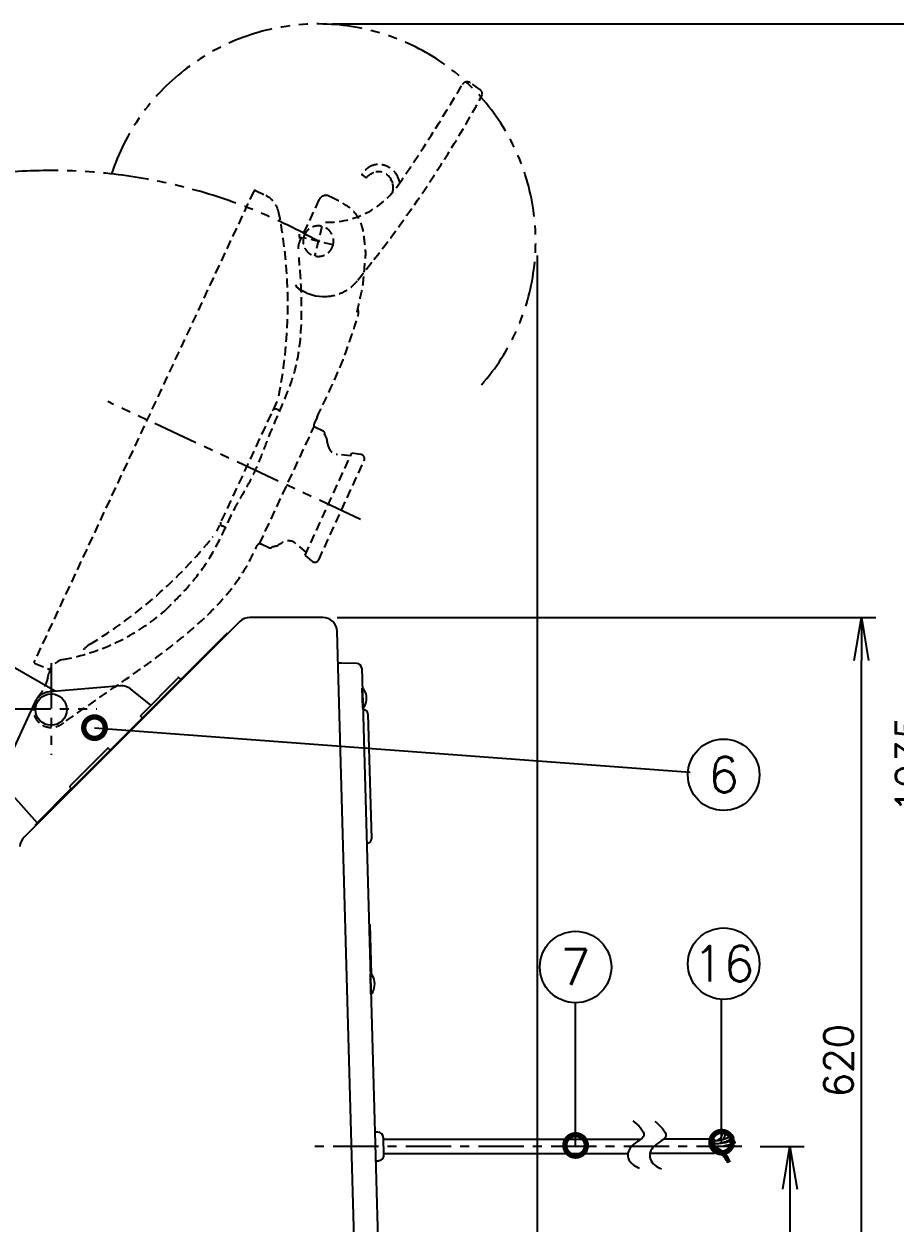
# Model space of a CAD drawing. Extents: x 230 to 4050, y 0 to 2754.
# Drawn here: x 1963 to 2572, y 769 to 1608 of the extents above; entities that cross this region are included whole.
import ezdxf
from ezdxf.enums import TextEntityAlignment as Align

# ---------------------------------------------------------------- set-up
doc = ezdxf.new("R2010")
doc.units = 0
doc.header["$PDMODE"] = 3
for name, pattern in [('CENTER', [50.8, 31.75, -6.35, 6.35, -6.35]), ('HIDDEN', [9.525, 6.35, -3.175]), ('PHANTOM', [63.5, 31.75, -6.35, 6.35, -6.35, 6.35, -6.35])]:
    doc.linetypes.add(name, pattern=pattern)
doc.layers.get('0').update_dxf_attribs({"linetype": 'CONTINUOUS'})
doc.layers.get('DEFPOINTS').update_dxf_attribs({"linetype": 'CONTINUOUS'})
doc.layers.add('DANMEN', color=7, linetype='CONTINUOUS')
doc.layers.add('SUNPOU', color=7, linetype='CONTINUOUS')
doc.styles.get("Standard").update_dxf_attribs({"font": 'SIMPLEX.shx', "bigfont": 'extfont.shx'})
doc.dimstyles.get("Standard").update_dxf_attribs({"dimscale": 10, "dimtxt": 2, "dimasz": 3, "dimexe": 1, "dimexo": 1, "dimgap": 0.6, "dimtad": 3, "dimdec": 0, "dimzin": 0, "dimdsep": 46, "dimtxsty": 'STANDARD', "dimblk1": 'OPEN', "dimblk2": 'OPEN', "dimsah": 1, "dimcen": 1.5, "dimadec": 0, "dimazin": 0, "dimtfac": 1, "dimtdec": 0, "dimtmove": 0, "dimatfit": 0, "dimldrblk": 'DOTSMALL', "dimfxl": 1, "dimtvp": 1, "dimtolj": 1, "dimtzin": 0, "dimarcsym": 0})

# ---------------------------------------------------------------- blocks, each defined once
blk = doc.blocks.new('_OPEN')
at = {"color": 0, "linetype": 'ByBlock'}
for p, q in [((-1, 0.167), (0, 0)), ((0, 0), (-1, -0.167)), ((0, 0), (-1, 0))]:
    blk.add_line(p, q, dxfattribs=at)
blk = doc.blocks.new('*D3')
at = {"layer": 'DEFPOINTS', "color": 0}
for p in [(2168.76, 1607.78), (2598.48, 1607.78), (2240.48, 572.67)]:
    blk.add_point(p, dxfattribs=at)
at = {"layer": 'SUNPOU', "color": 0, "lineweight": -2}
for p, q in [((2178.76, 1607.78), (2608.48, 1607.78)), ((2598.48, 602.67), (2598.48, 1577.78)), ((2250.48, 572.67), (2608.48, 572.67))]:
    blk.add_line(p, q, dxfattribs=at)
at = {"layer": 'SUNPOU', "color": 0, "lineweight": -2, "xscale": 30, "yscale": 30, "zscale": 30}
for p, rotation in [((2598.48, 1607.78), 90), ((2598.48, 572.67), 270)]:
    blk.add_blockref('_OPEN', p, dxfattribs=dict(at, rotation=rotation))
at = {"layer": 'SUNPOU', "color": 0, "insert": (2582.48, 1090.22), "char_height": 20, "attachment_point": 5, "rotation": 90}
blk.add_mtext('\\A1;1035', dxfattribs=at)
blk = doc.blocks.new('_DotSmall')
at = {"color": 0, "linetype": 'ByBlock', "const_width": 0.5}
blk.add_lwpolyline([(-0.0625, 0, 1), (0.0625, 0, 1)], format="xyb", close=True, dxfattribs=at)
blk = doc.blocks.new('*D5')
at = {"layer": 'DEFPOINTS', "color": 0}
for p in [(1565.89, 1102.68), (2211.89, 714.79), (2211.89, 367.67)]:
    blk.add_point(p, dxfattribs=at)
at = {"layer": 'SUNPOU', "color": 0, "lineweight": -2}
for p, q in [((1565.89, 1092.68), (1565.89, 357.67)), ((2211.89, 704.79), (2211.89, 357.67)), ((1595.89, 367.67), (2181.89, 367.67))]:
    blk.add_line(p, q, dxfattribs=at)
at = {"layer": 'SUNPOU', "color": 0, "lineweight": -2, "xscale": 30, "yscale": 30, "zscale": 30, "rotation": 180}
blk.add_blockref('_OPEN', (1565.89, 367.67), dxfattribs=at)
at = {"layer": 'SUNPOU', "color": 0, "lineweight": -2, "xscale": 30, "yscale": 30, "zscale": 30}
blk.add_blockref('_OPEN', (2211.89, 367.67), dxfattribs=at)
at = {"layer": 'SUNPOU', "color": 0, "insert": (1888.89, 383.67), "char_height": 20, "attachment_point": 5}
blk.add_mtext('\\A1;650', dxfattribs=at)
blk = doc.blocks.new('*D6')
at = {"layer": 'DEFPOINTS', "color": 0}
for p in [(2321.76, 1455.78), (1452.02, 1159.02), (2321.76, 317.67)]:
    blk.add_point(p, dxfattribs=at)
at = {"layer": 'SUNPOU', "color": 0, "lineweight": -2}
for p, q in [((2321.76, 1445.78), (2321.76, 307.67)), ((1452.02, 1149.02), (1452.02, 307.67)), ((1482.02, 317.67), (2291.76, 317.67))]:
    blk.add_line(p, q, dxfattribs=at)
at = {"layer": 'SUNPOU', "color": 0, "lineweight": -2, "xscale": 30, "yscale": 30, "zscale": 30, "rotation": 180}
blk.add_blockref('_OPEN', (1452.02, 317.67), dxfattribs=at)
at = {"layer": 'SUNPOU', "color": 0, "lineweight": -2, "xscale": 30, "yscale": 30, "zscale": 30}
blk.add_blockref('_OPEN', (2321.76, 317.67), dxfattribs=at)
at = {"layer": 'SUNPOU', "color": 0, "insert": (1886.89, 333.67), "char_height": 20, "attachment_point": 5}
blk.add_mtext('\\A1;870', dxfattribs=at)
blk = doc.blocks.new('*D11')
at = {"layer": 'DEFPOINTS', "color": 0}
for p in [(2321.76, 1455.78), (2211.89, 714.79), (2321.76, 367.53)]:
    blk.add_point(p, dxfattribs=at)
at = {"layer": 'SUNPOU', "color": 0, "lineweight": -2}
for p, q in [((2321.76, 1445.78), (2321.76, 357.53)), ((2211.89, 704.79), (2211.89, 357.53)), ((2241.89, 367.53), (2291.76, 367.53))]:
    blk.add_line(p, q, dxfattribs=at)
at = {"layer": 'SUNPOU', "color": 0, "lineweight": -2, "xscale": 30, "yscale": 30, "zscale": 30, "rotation": 180}
blk.add_blockref('_OPEN', (2211.89, 367.53), dxfattribs=at)
at = {"layer": 'SUNPOU', "color": 0, "lineweight": -2, "xscale": 30, "yscale": 30, "zscale": 30}
blk.add_blockref('_OPEN', (2321.76, 367.53), dxfattribs=at)
at = {"layer": 'SUNPOU', "color": 0, "insert": (2266.75, 383.53), "char_height": 20, "attachment_point": 5}
blk.add_mtext('\\A1;110', dxfattribs=at)
blk = doc.blocks.new('*D22')
at = {"layer": 'DEFPOINTS', "color": 0}
for p in [(2171.87, 1192.67), (2548.48, 1192.67), (2240.48, 572.67)]:
    blk.add_point(p, dxfattribs=at)
at = {"layer": 'SUNPOU', "color": 0, "lineweight": -2}
for p, q in [((2181.87, 1192.67), (2558.48, 1192.67)), ((2548.48, 602.67), (2548.48, 1162.67)), ((2250.48, 572.67), (2558.48, 572.67))]:
    blk.add_line(p, q, dxfattribs=at)
at = {"layer": 'SUNPOU', "color": 0, "lineweight": -2, "xscale": 30, "yscale": 30, "zscale": 30}
for p, rotation in [((2548.48, 1192.67), 90), ((2548.48, 572.67), 270)]:
    blk.add_blockref('_OPEN', p, dxfattribs=dict(at, rotation=rotation))
at = {"layer": 'SUNPOU', "color": 0, "insert": (2532.48, 882.67), "char_height": 20, "attachment_point": 5, "rotation": 90}
blk.add_mtext('\\A1;620', dxfattribs=at)
blk = doc.blocks.new('*D23')
at = {"layer": 'DEFPOINTS', "color": 0}
for p in [(2467.7, 822.67), (2472.97, 572.67), (2498.48, 572.67)]:
    blk.add_point(p, dxfattribs=at)
at = {"layer": 'SUNPOU', "color": 0, "lineweight": -2}
for p, q in [((2477.7, 822.67), (2508.48, 822.67)), ((2498.48, 792.67), (2498.48, 602.67)), ((2482.97, 572.67), (2508.48, 572.67))]:
    blk.add_line(p, q, dxfattribs=at)
at = {"layer": 'SUNPOU', "color": 0, "lineweight": -2, "xscale": 30, "yscale": 30, "zscale": 30}
for p, rotation in [((2498.48, 822.67), 90), ((2498.48, 572.67), 270)]:
    blk.add_blockref('_OPEN', p, dxfattribs=dict(at, rotation=rotation))
at = {"layer": 'SUNPOU', "color": 0, "insert": (2482.48, 697.67), "char_height": 20, "attachment_point": 5, "rotation": 90}
blk.add_mtext('\\A1;250', dxfattribs=at)

msp = doc.modelspace()

# ---------------------------------------------------------------- linework, layer by layer
at = {"color": 2, "linetype": 'Continuous'}
for p, q in [((2171.89, 1192.67), (2120.92, 1192.67)), ((2171.89, 1192.67), (2120.92, 1192.67)), ((2113.85, 1189.74), (1963.09, 1038.98)), ((2198.62, 584.82), (2181.89, 1182.95)), ((1970.88, 1047.48), (2105.23, 1181.83)), ((2105.59, 1181.48), (2105.23, 1181.83)), ((1984.91, 1141.02), (1951.93, 1160.06)), ((2185.01, 1160.74), (2182.51, 1160.67)), ((2195.7, 1160.49), (2185.01, 1160.74)), ((2070.94, 1150.51), (2044.63, 1124.2)), ((2071.64, 1150.51), (2072.78, 1149.38)), ((2199.12, 1157.09), (2211.61, 715.68)), ((2030.43, 1144.87), (1981, 1140.69)), ((2051.81, 1131.38), (2037.49, 1142.74)), ((1970.69, 1133.44), (1948.35, 1084.64)), ((2200.44, 1128.17), (2199.94, 1128.15)), ((2203.52, 1125.25), (2206, 1037.79)), ((2044.63, 1123.5), (2045.76, 1122.37)), ((2021.44, 1101.01), (1995.13, 1074.71)), ((2022.15, 1101.01), (2023.28, 1099.88)), ((1945.15, 1079.19), (1972.23, 1049.11)), ((1995.13, 1074), (1996.27, 1072.87)), ((1972.23, 1049.11), (1996.12, 1073.01)), ((1989.2, 1066.09), (1989.29, 1065.89)), ((1989.56, 1066.44), (1990.02, 1066.63)), ((1990.05, 1066.66), (1989.57, 1066.46)), ((1993.72, 1070.33), (1993.24, 1070.13)), ((1981.3, 1057.9), (1981.21, 1058.09)), ((1981.49, 1058.09), (1981.35, 1058.23)), ((1987.14, 1063.75), (1987, 1063.89)), ((1971.23, 1047.13), (1970.88, 1047.48)), ((2203.09, 1034.7), (2202.59, 1034.69))]:
    msp.add_line(p, q, dxfattribs=at)
at = {"color": 2}
for p, q in [((2199.8, 1143.31), (2199.51, 1143.3)), ((2199.9, 1129.31), (2199.51, 1143.3)), ((2200.95, 1142.02), (2200.28, 1143.08)), ((2200.18, 1129.31), (2199.9, 1129.31)), ((2201.26, 1130.66), (2200.65, 1129.57)), ((2204.76, 977.82), (2204.26, 977.8)), ((2204.76, 977.82), (2205.71, 943.34)), ((2204.4, 972.57), (2204.9, 972.59)), ((2204.58, 966.19), (2205.08, 966.2)), ((2204.6, 965.63), (2205.09, 965.64)), ((2205.11, 946.88), (2205.61, 946.89)), ((2205.13, 946.34), (2205.63, 946.35)), ((2205.46, 943.39), (2205.17, 943.38)), ((2205.55, 929.39), (2205.17, 943.38)), ((2206.61, 942.1), (2205.94, 943.16)), ((2205.84, 929.39), (2205.55, 929.39)), ((2206.92, 930.74), (2206.31, 929.65)), ((2210.32, 832.67), (2208.3, 832.67)), ((2451.51, 831.91), (2453.5, 831.69)), ((2214.56, 816.75), (2214.32, 828.75)), ((2214.34, 827.67), (2394.19, 827.67)), ((2445.72, 827.67), (2409.99, 827.67)), ((2445.72, 817.67), (2445.72, 827.67)), ((2455.1, 813.37), (2445.79, 822.67)), ((2457.86, 828.24), (2456.78, 829.92)), ((2458.5, 824.78), (2457.86, 826.67)), ((2214.54, 817.67), (2385.22, 817.67)), ((2445.72, 817.67), (2400.61, 817.67)), ((2447.5, 819.66), (2445.72, 821.44)), ((2455.74, 814.03), (2448.15, 821.61)), ((2455.86, 813.82), (2454.14, 812.8)), ((2208.84, 812.67), (2210.56, 812.67)), ((2454.28, 812.89), (2453.78, 813.38))]:
    msp.add_line(p, q, dxfattribs=at)
at = {"color": 2, "linetype": 'Continuous'}
msp.add_circle((1982.05, 1128.24), 11, dxfattribs=at)
for centre, radius, start, end in [((2120.92, 1182.67), 10, 90, 135), ((2171.89, 1182.67), 10, 1.60258, 90), ((2195.62, 1156.99), 3.5, 1.6243, 88.6243), ((2071.29, 1150.16), 0.5, 45, 135), ((1982.05, 1128.24), 12.5, 94.83479, 155.40034), ((2031.27, 1134.91), 10, 51.58094, 94.83569), ((2044.99, 1123.85), 0.5, 135, 225), ((2200.52, 1125.17), 3, 1.6243, 91.6243), ((2021.79, 1100.66), 0.5, 45, 135), ((1995.49, 1074.35), 0.5, 135, 225), ((1970.16, 1031.91), 10, 135, 176.35422), ((2203, 1037.7), 3, 271.6243, 1.6243)]:
    msp.add_arc(centre, radius, start, end, dxfattribs=at)
at = {"color": 2}
for centre, radius, start, end in [((2199.82, 1142.72), 0.583, 36.94763, 91.57111), ((2190.96, 1136.06), 11.63, 332.31657, 30.82566), ((2200.17, 1129.9), 0.583, 271.57111, 326.1946), ((2205.47, 942.8), 0.583, 36.94763, 91.57111), ((2196.61, 936.14), 11.63, 332.31657, 30.82566), ((2205.82, 929.98), 0.583, 271.57111, 326.1946), ((2210.32, 828.67), 4, 1.16914, 90), ((2445.67, 832.55), 5.88, 270.55332, 353.67796), ((2445.67, 832.55), 6.02, 353.67796, 9.55112), ((2445.67, 832.55), 7.88, 321.01762, 353.67796), ((2445.67, 832.55), 6.45, 353.67796, 9.55112), ((2445.67, 832.55), 6.88, 353.67796, 9.55112), ((2445.67, 832.55), 7.31, 353.67796, 9.55112), ((2445.67, 832.55), 7.75, 353.67796, 9.55112), ((2445.72, 847.09), 20.55, 302.78603, 308.32115), ((2445.72, 847.09), 20.98, 302.78603, 308.32115), ((2445.72, 847.09), 20.41, 269.99999, 302.78603), ((2445.72, 847.09), 22.41, 270, 302.78603), ((2445.72, 862.5), 37.83, 270, 288.71459), ((2445.72, 862.5), 39.83, 270, 288.71459), ((2436.56, 802.43), 22.41, 30.52556, 64.5667), ((2445.72, 847.09), 21.41, 302.78603, 308.32115), ((2445.72, 847.09), 21.85, 302.78603, 308.32115), ((2445.72, 847.09), 22.28, 302.78603, 308.32115), ((2445.72, 862.5), 37.96, 288.71459, 291.82464), ((2445.72, 862.5), 38.4, 288.71459, 291.82464), ((2445.72, 862.5), 38.83, 288.71459, 291.82464), ((2445.72, 862.5), 39.26, 288.71459, 291.82464), ((2445.72, 862.5), 39.69, 288.71459, 291.82464), ((2210.56, 816.67), 4, 270, 1.16914), ((2436.56, 802.43), 20.41, 30.52556, 63.31159), ((2436.56, 802.43), 21.85, 24.99044, 30.52556), ((2436.56, 802.43), 22.28, 24.99044, 30.52556), ((2436.56, 802.43), 20.55, 24.99044, 30.52556), ((2436.56, 802.43), 20.98, 24.99044, 30.52556), ((2436.56, 802.43), 21.41, 24.99044, 30.52556)]:
    msp.add_arc(centre, radius, start, end, dxfattribs=at)
for points in [[(2388.77, 840.62), (2391.99, 837.86), (2401.19, 829.67), (2387.22, 824.78), (2383.1, 813.38), (2390.09, 808.75), (2393.43, 807.36)], [(2404.09, 840.22), (2407.31, 837.46), (2416.51, 829.27), (2402.54, 824.38), (2398.42, 812.98), (2405.4, 808.35), (2408.74, 806.96)]]:
    msp.add_open_spline(points, degree=3, knots=[0, 0, 0, 0, 12.734059, 23.503105, 32.594306, 43.454324, 43.454324, 43.454324, 43.454324], dxfattribs=at)
at = {"layer": 'DANMEN', "color": 4, "linetype": 'HIDDEN'}
for p, q in [((2281.76, 1561.95), (2275.14, 1566.58)), ((2202.43, 1500.18), (2199.15, 1502.47)), ((2208.18, 1509.22), (2206.89, 1508.9)), ((2220.18, 1497.87), (2220.6, 1496.72)), ((2225.3, 1498.43), (2224.88, 1499.58)), ((2124.96, 1491.25), (2131.21, 1488.34)), ((2178.28, 1486.33), (2176.25, 1487.38)), ((2171.29, 1466.15), (2166.23, 1445.4)), ((2179.13, 1453.25), (2158.39, 1458.3)), ((2196.48, 1428.61), (2207.67, 1442.93)), ((2152.75, 1425.21), (2153.21, 1424.5)), ((2152.75, 1425.21), (2153.21, 1424.5)), ((2156.37, 1421.65), (2157.05, 1421.3)), ((2157.05, 1421.3), (2157.1, 1421.27)), ((2157.05, 1421.3), (2157.1, 1421.27)), ((2160.3, 1419.78), (2157.16, 1421.25)), ((2157.17, 1421.25), (2157.22, 1421.23)), ((2157.22, 1421.23), (2157.28, 1421.22)), ((2157.28, 1421.22), (2157.35, 1421.19)), ((2157.35, 1421.19), (2157.45, 1421.16)), ((2139.87, 1343.62), (2097.6, 1252.99)), ((2141.85, 1337.2), (2139.5, 1338.29)), ((2127.69, 1244.15), (2165.97, 1326.26)), ((2167.9, 1332.76), (2165.8, 1328.25)), ((2172.23, 1323.01), (2166.3, 1325.78)), ((2173.14, 1320.84), (2173.13, 1320.86)), ((2173.19, 1320.73), (2173.14, 1320.84)), ((2173.29, 1320.55), (2173.19, 1320.73)), ((2173.43, 1320.3), (2173.29, 1320.55)), ((2173.81, 1319.66), (2173.43, 1320.31)), ((2174.04, 1319.27), (2173.81, 1319.67)), ((2174.27, 1318.85), (2174.03, 1319.28)), ((2174.49, 1318.38), (2174.26, 1318.86)), ((2175.08, 1315.88), (2175.03, 1316.41)), ((2175.14, 1315.35), (2175.08, 1315.88)), ((2175.19, 1314.93), (2175.14, 1315.36)), ((2175.19, 1314.93), (2175.14, 1315.35)), ((2175.22, 1314.71), (2175.19, 1314.93)), ((2175.19, 1314.93), (2175.19, 1314.93)), ((2175.27, 1314.53), (2175.22, 1314.72)), ((2175.3, 1314.42), (2175.27, 1314.53)), ((2175.31, 1314.42), (2175.3, 1314.42)), ((2175.33, 1314.35), (2175.3, 1314.42)), ((2175.34, 1314.3), (2175.33, 1314.35)), ((2175.34, 1314.3), (2175.33, 1314.35)), ((2175.41, 1314.09), (2175.34, 1314.3)), ((2175.45, 1313.85), (2175.41, 1314.09)), ((2175.46, 1313.8), (2175.45, 1313.85)), ((2159.61, 1236.25), (2192.24, 1307.52)), ((2169.13, 1233.03), (2200.9, 1302.41)), ((2191.37, 1305.62), (2182.11, 1306.92)), ((2198.59, 1306.63), (2192.24, 1307.52)), ((2103.84, 1255.62), (2101.49, 1256.71)), ((2134.19, 1241.45), (2128.27, 1244.21)), ((2136.56, 1242.17), (2136.76, 1242.22)), ((2136.76, 1242.22), (2137.04, 1242.27)), ((2137.03, 1242.27), (2137.78, 1242.38)), ((2137.77, 1242.38), (2138.22, 1242.46)), ((2138.21, 1242.46), (2138.69, 1242.56)), ((2138.68, 1242.56), (2139.19, 1242.69)), ((2139.18, 1242.69), (2139.69, 1242.85)), ((2139.69, 1242.85), (2140.19, 1243.05)), ((2141.05, 1243.54), (2141.49, 1243.84)), ((2141.49, 1243.84), (2141.93, 1244.14)), ((2141.93, 1244.14), (2142.28, 1244.37)), ((2142.29, 1244.37), (2142.28, 1244.37)), ((2142.29, 1244.37), (2142.28, 1244.37)), ((2142.29, 1244.37), (2142.48, 1244.48)), ((2142.47, 1244.48), (2142.64, 1244.57)), ((2142.64, 1244.57), (2142.75, 1244.61)), ((2142.75, 1244.61), (2142.82, 1244.64)), ((2142.75, 1244.61), (2142.82, 1244.64)), ((2142.82, 1244.64), (2142.87, 1244.66)), ((2142.87, 1244.66), (2143.08, 1244.74)), ((2142.87, 1244.66), (2143.08, 1244.74)), ((2143.08, 1244.74), (2143.28, 1244.86)), ((2143.28, 1244.86), (2143.33, 1244.89)), ((2143.28, 1244.86), (2143.33, 1244.89)), ((2160.48, 1238.14), (2153.45, 1244.31)), ((2164.43, 1232.02), (2159.61, 1236.25)), ((1992.44, 1120.25), (2023.63, 1142.09))]:
    msp.add_line(p, q, dxfattribs=at)
at = {"layer": 'DANMEN', "color": 4, "linetype": 'PHANTOM'}
msp.add_line((2117.4, 1477.64), (2117.49, 1477.6), dxfattribs=at)
at = {"layer": 'DANMEN', "color": 2, "linetype": 'PHANTOM'}
for p, q in [((2198.35, 1261.18), (2021.58, 1343.61)), ((1982.05, 1160.67), (1982.05, 1096.62)), ((1950.03, 1128.64), (2014.08, 1128.64))]:
    msp.add_line(p, q, dxfattribs=at)
at = {"layer": 'DANMEN', "color": 4, "linetype": 'CENTER'}
msp.add_line((2464.82, 822.67), (2162.92, 822.67), dxfattribs=at)
at = {"layer": 'DANMEN', "color": 4, "linetype": 'HIDDEN'}
for points in [[(2283.21, 1557.61), (2283.34, 1557.9), (2283.42, 1558.2), (2283.46, 1558.47)], [(2176.25, 1487.38), (2176.1, 1487.46), (2175.86, 1487.56), (2175.63, 1487.64), (2175.39, 1487.71), (2175.16, 1487.77), (2174.93, 1487.81), (2174.7, 1487.84), (2174.48, 1487.86), (2174.26, 1487.87), (2174.05, 1487.86), (2173.84, 1487.85), (2173.64, 1487.84), (2173.45, 1487.81), (2173.26, 1487.78), (2173.08, 1487.74), (2172.9, 1487.7), (2172.73, 1487.65), (2172.57, 1487.6), (2172.41, 1487.54), (2172.25, 1487.49), (2172.11, 1487.42), (2171.96, 1487.36), (2171.83, 1487.29), (2171.69, 1487.23), (2171.56, 1487.16), (2171.44, 1487.08), (2171.32, 1487.01), (2171.2, 1486.93), (2171.09, 1486.86), (2170.99, 1486.78), (2170.89, 1486.71), (2170.79, 1486.63), (2170.7, 1486.56), (2170.61, 1486.48), (2170.53, 1486.41), (2170.45, 1486.34), (2170.37, 1486.26), (2170.3, 1486.19), (2170.23, 1486.12), (2170.16, 1486.05), (2170.09, 1485.97), (2170.03, 1485.9), (2169.97, 1485.83), (2169.91, 1485.76), (2169.85, 1485.69), (2169.8, 1485.62), (2169.75, 1485.54), (2169.7, 1485.47), (2169.65, 1485.4), (2169.6, 1485.33), (2169.55, 1485.26), (2169.51, 1485.19), (2169.47, 1485.13), (2169.43, 1485.06), (2169.39, 1484.99), (2169.36, 1484.93), (2169.32, 1484.86), (2169.29, 1484.8), (2169.26, 1484.74), (2169.23, 1484.68), (2155.68, 1455.61)], [(2153.21, 1424.5), (2153.88, 1423.67), (2154.66, 1422.89), (2155.51, 1422.21), (2156.37, 1421.65)], [(2153.21, 1424.5), (2153.88, 1423.67), (2154.66, 1422.89), (2155.51, 1422.21), (2156.37, 1421.65), (2157.05, 1421.3)], [(2157.45, 1421.16), (2157.45, 1421.16), (2157.45, 1421.16)], [(2160.3, 1419.78), (2162.32, 1418.98), (2164.59, 1418.27), (2166.93, 1417.72), (2169.29, 1417.36), (2171.69, 1417.18), (2174.04, 1417.17)], [(2175.03, 1316.41), (2174.98, 1316.86), (2174.85, 1317.39), (2174.69, 1317.9), (2174.48, 1318.39)], [(2174.97, 1316.86), (2174.97, 1316.87), (2174.85, 1317.4), (2174.68, 1317.91)], [(2136.41, 1242.13), (2136.4, 1242.13), (2136.44, 1242.14), (2136.56, 1242.17)], [(2139.68, 1242.85), (2140.18, 1243.05), (2140.67, 1243.29), (2141.05, 1243.54)], [(2140.19, 1243.05), (2140.67, 1243.3), (2141.05, 1243.54)]]:
    msp.add_lwpolyline(points, dxfattribs=at)
msp.add_lwpolyline([(2123.63, 1490.77), (1970.24, 1161.83, 0.432334), (1970.78, 1160.47), (1979.48, 1157.05), (1981.37, 1156.34)], format="xyb", dxfattribs=at)
at = {"layer": 'DANMEN', "color": 4, "linetype": 'PHANTOM'}
for centre, radius, start, end in [((2168.76, 1455.78), 152, 318.68642, 161.94551), ((1982.05, 1128.24), 377.02, 60.31596, 175.31596)]:
    msp.add_arc(centre, radius, start, end, dxfattribs=at)
at = {"layer": 'DANMEN', "color": 4, "linetype": 'HIDDEN'}
for centre, radius, start, end in [((1291.58, 2138.76), 1133.55, 325.39542, 329.61095), ((2272.85, 1563.31), 4, 54.99875, 149.61095), ((2279.46, 1558.68), 4, 357.07093, 55.00097), ((1537.01, 1966.91), 851.08, 322, 331.25491), ((2210.79, 1494.45), 15, 20, 100), ((2210.79, 1494.45), 10, 20, 100), ((2175.21, 1529.08), 60, 268.64547, 325.39551), ((2211.2, 1493.3), 10, 339.79935, 20), ((2211.2, 1493.3), 15, 13.24577, 20), ((2124.54, 1490.35), 1, 65, 155), ((2123.61, 1472.02), 18, 11.13572, 65), ((1817.48, 1411.76), 330, 348.8121, 11.13572), ((2169.43, 1460.48), 14, 178.64607, 191.51317), ((2168.77, 1455.9), 10.64, 154.31026, 156.93078), ((2168.78, 1455.89), 10.65, 151.30373, 154.3174), ((2164.74, 1451.39), 10, 155, 185), ((2173, 1446.96), 29.8, 272, 322), ((2161.34, 1430.33), 10, 215.99664, 244.59243), ((2156.39, 1418.84), 2.53, 72.29085, 72.8447), ((2138.66, 1336.48), 2, 65.01661, 155.01661), ((2167.61, 1327.4), 2, 155, 215), ((2166.09, 1325.32), 0.5, 65, 155), ((2171.35, 1321.22), 2, 342.76635, 63.80376), ((2183.42, 1314.58), 8, 185.6071, 261.65201), ((2198.17, 1303.66), 3, 335.40034, 82.05236), ((2102.34, 1258.52), 2, 155.01661, 245.01661), ((1838.18, 1456.15), 330, 301.23934, 321.1879), ((2127.86, 1242.16), 2, 95, 155), ((2128.48, 1244.66), 0.5, 155, 245), ((2135, 1243.28), 2, 246.19624, 327.23469), ((2147.84, 1238.29), 8, 48.34799, 124.3929), ((2166.41, 1234.28), 3, 228.74833, 335.40034), ((1963.29, 1310.72), 150, 280.39894, 310.91897), ((2019.69, 1156.9), 20, 121.23934, 146.39931), ((1992.62, 1150.89), 12.5, 100.39894, 168.77414), ((1941.12, 1161.11), 40, 344.39069, 348.77415)]:
    msp.add_arc(centre, radius, start, end, dxfattribs=at)
for points, knots in [([(2206.89, 1508.9), (2206.49, 1508.77), (2205.65, 1508.43), (2204.38, 1507.73), (2203.06, 1506.79), (2201.75, 1505.62), (2200.44, 1504.2), (2199.62, 1503.13), (2199.22, 1502.55)], [0, 0, 0, 0, 1.256918, 2.728315, 4.336967, 6.090794, 8.011417, 10.120821, 10.120821, 10.120821, 10.120821]), ([(2202.43, 1500.18), (2202.72, 1500.59), (2203.32, 1501.33), (2204.35, 1502.23), (2205.37, 1502.93), (2206.38, 1503.46), (2207.33, 1503.86), (2208.22, 1504.13), (2208.78, 1504.25), (2209.05, 1504.3)], [0, 0, 0, 0, 1.514572, 2.842239, 4.079433, 5.218943, 6.253924, 7.179056, 7.99067, 7.99067, 7.99067, 7.99067]), ([(2195.9, 1406.15), (2196.08, 1407.01), (2197.31, 1412.84), (2200.57, 1424.9), (2200.94, 1437.37), (2202.2, 1447.84), (2201.16, 1455.42), (2200.26, 1464.64), (2197.14, 1472.5), (2190.39, 1480.5), (2183.3, 1483.91), (2178.28, 1486.33)], [0, 0, 0, 0, 2.629639, 17.878737, 37.299392, 39.901126, 49.46601, 60.03373, 67.636048, 74.43588, 90.890163, 90.890163, 90.890163, 90.890163]), ([(2158.98, 1460.07), (2158.88, 1459.82), (2158.68, 1459.31), (2158.45, 1458.52), (2158.28, 1457.73), (2158.17, 1456.92), (2158.12, 1456.11), (2158.14, 1455.3), (2158.22, 1454.49), (2158.35, 1453.7), (2158.55, 1452.92), (2158.8, 1452.15), (2159.11, 1451.41), (2159.48, 1450.69), (2159.9, 1450), (2160.37, 1449.35), (2160.89, 1448.73), (2161.46, 1448.14), (2162.08, 1447.61), (2162.73, 1447.12), (2163.42, 1446.68), (2164.14, 1446.29), (2164.89, 1445.96), (2165.67, 1445.69), (2166.46, 1445.48), (2167.26, 1445.33), (2168.07, 1445.24), (2168.88, 1445.21), (2169.69, 1445.25), (2170.49, 1445.35), (2171.29, 1445.5), (2172.06, 1445.72), (2172.82, 1445.99), (2173.56, 1446.32), (2174.26, 1446.71), (2174.94, 1447.14), (2175.59, 1447.63), (2176.2, 1448.17), (2176.77, 1448.76), (2177.29, 1449.38), (2177.76, 1450.05), (2178.18, 1450.75), (2178.42, 1451.24), (2178.53, 1451.49)], [0, 0, 0, 0, 0.815272, 1.630587, 2.446061, 3.260225, 4.07285, 4.883144, 5.690404, 6.495569, 7.299167, 8.102654, 8.90661, 9.711448, 10.518138, 11.326419, 12.137147, 12.949862, 13.764489, 14.581099, 15.398541, 16.217283, 17.035669, 17.85415, 18.671386, 19.487194, 20.301463, 21.113204, 21.923553, 22.731173, 23.537869, 24.342722, 25.147379, 25.951927, 26.756989, 27.564296, 28.373613, 29.186418, 30.000315, 30.816215, 31.631941, 32.447936, 33.262709, 33.262709, 33.262709, 33.262709]), ([(2178.53, 1451.49), (2178.64, 1451.73), (2178.84, 1452.22), (2179.09, 1452.98), (2179.28, 1453.76), (2179.41, 1454.56), (2179.48, 1455.38), (2179.48, 1456.2), (2179.43, 1457.01), (2179.31, 1457.82), (2179.13, 1458.62), (2178.89, 1459.41), (2178.58, 1460.17), (2178.23, 1460.91), (2177.81, 1461.62), (2177.34, 1462.29), (2176.82, 1462.93), (2176.26, 1463.52), (2175.65, 1464.07), (2174.99, 1464.57), (2174.31, 1465.03), (2173.59, 1465.42), (2172.84, 1465.76), (2172.06, 1466.04), (2171.27, 1466.26), (2170.46, 1466.42), (2169.65, 1466.52), (2168.82, 1466.55), (2168, 1466.52), (2167.19, 1466.43), (2166.38, 1466.28), (2165.59, 1466.06), (2164.81, 1465.78), (2164.06, 1465.45), (2163.34, 1465.06), (2162.65, 1464.61), (2162, 1464.12), (2161.39, 1463.57), (2160.82, 1462.98), (2160.31, 1462.36), (2159.84, 1461.7), (2159.57, 1461.24), (2159.44, 1461.01)], [0, 0, 0, 0, 0.792622, 1.592608, 2.398193, 3.209732, 4.024775, 4.84349, 5.662305, 6.481605, 7.300374, 8.119862, 8.939495, 9.759298, 10.579583, 11.399708, 12.22059, 13.041166, 13.862494, 14.68355, 15.505196, 16.326721, 17.148524, 17.970409, 18.792247, 19.614307, 20.436094, 21.257974, 22.079619, 22.901105, 23.722531, 24.54354, 25.364543, 26.184782, 27.005096, 27.825423, 28.645669, 29.464469, 30.2793, 31.08999, 31.894287, 32.692546, 32.692546, 32.692546, 32.692546]), ([(2061.54, 1197.38), (2067.11, 1202.89), (2077.34, 1213.01), (2090.77, 1230.31), (2101.2, 1248.91), (2108.26, 1265.49), (2115.44, 1277.83), (2121.36, 1288.34), (2127.26, 1300.62), (2133.22, 1316.78), (2142.06, 1338), (2155.08, 1367.16), (2157.66, 1400.56), (2156.83, 1427), (2155.7, 1439.96), (2155.31, 1444.37)], [0, 0, 0, 0, 23.500702, 43.143246, 65.469684, 87.265711, 97.111949, 108.278472, 123.445867, 137.94288, 159.888251, 192.513835, 233.021521, 258.741033, 272.019709, 272.019709, 272.019709, 272.019709]), ([(2157.14, 1421.26), (2157.13, 1421.26), (2157.12, 1421.26), (2157.11, 1421.27), (2157.1, 1421.27)], [0, 0, 0, 0, 0.00116302, 0.03479028, 0.03479028, 0.03479028, 0.03479028]), ([(2167.9, 1332.76), (2175.24, 1347.98), (2185.96, 1370.21), (2193.7, 1395.04), (2197.3, 1405.3), (2196.67, 1408.02), (2196.47, 1408.86)], [0, 0, 0, 0, 50.35264, 73.526605, 79.257854, 81.795022, 81.795022, 81.795022, 81.795022]), ([(2023.63, 1142.09), (2037.39, 1151.58), (2060.48, 1167.51), (2089.74, 1191.79), (2109.69, 1213.53), (2120.54, 1231.12), (2125, 1240.75), (2126.05, 1243.02)], [0, 0, 0, 0, 50.151817, 84.100615, 113.89256, 138.235592, 145.726114, 145.726114, 145.726114, 145.726114]), ([(1979.65, 1150.35), (1978.79, 1147.56), (1977.22, 1142.42), (1972.49, 1137.05), (1969.78, 1131.95), (1969.2, 1125.86), (1971.78, 1120.12), (1977.21, 1116.22), (1983.04, 1115.23), (1988.47, 1117.21), (1991.15, 1119.26), (1992.44, 1120.25)], [0, 0, 0, 0, 8.647518, 15.889536, 21.205968, 25.69277, 33.868455, 38.577028, 45.375994, 50.614599, 55.461857, 55.461857, 55.461857, 55.461857])]:
    msp.add_open_spline(points, degree=3, knots=knots, dxfattribs=at)
at = {"layer": 'SUNPOU'}
for centre in [(2452.14, 1082.63), (2348.65, 948.15), (2452.14, 950.48)]:
    msp.add_circle(centre, 25, dxfattribs=at)

# ---------------------------------------------------------------- texts
for s, p in [('6', (2452.14, 1082.63)), ('7', (2348.65, 948.15)), ('16', (2452.14, 950.45))]:
    msp.add_text(s, height=25, dxfattribs=at).set_placement(p, align=Align.MIDDLE)

# ---------------------------------------------------------------- dimensions: what is measured, and where the dimension line sits
dim = msp.add_linear_dim(base=(2598.48, 1607.78), p1=(2240.48, 572.67), p2=(2168.76, 1607.78), angle=90, dimstyle='STANDARD', dxfattribs=at)
dim.commit()
dim.dimension.update_dxf_attribs({"geometry": '*D3', "text_midpoint": (2582.48, 1090.22)})
dim = msp.add_linear_dim(base=(2321.76, 317.67), p1=(1452.02, 1159.02), p2=(2321.76, 1455.78), dimstyle='STANDARD', dxfattribs=at)
dim.commit()
dim.dimension.update_dxf_attribs({"geometry": '*D6', "text_midpoint": (1886.89, 333.67)})
dim = msp.add_linear_dim(base=(2321.76, 367.53), p1=(2211.89, 714.79), p2=(2321.76, 1455.78), dimstyle='STANDARD', override={"dimarcsym": 1}, dxfattribs=at)
dim.commit()
dim.dimension.update_dxf_attribs({"geometry": '*D11', "text_midpoint": (2266.75, 367.53), "dimtype": 160})
for base, p1, p2, picture, middle in [((2548.48, 1192.67), (2240.48, 572.67), (2171.87, 1192.67), '*D22', (2532.48, 882.67)), ((2498.48, 572.67), (2467.7, 822.67), (2472.97, 572.67), '*D23', (2482.48, 697.67))]:
    dim = msp.add_linear_dim(base=base, p1=p1, p2=p2, angle=90, dimstyle='STANDARD', override={"dimarcsym": 1}, dxfattribs=at)
    dim.commit()
    dim.dimension.update_dxf_attribs({"geometry": picture, "text_midpoint": middle})
dim = msp.add_linear_dim(base=(2211.89, 367.67), p1=(1565.89, 1102.68), p2=(2211.89, 714.79), text='650', dimstyle='STANDARD', dxfattribs=at)
dim.commit()
dim.dimension.update_dxf_attribs({"geometry": '*D5', "text_midpoint": (1888.89, 383.67)})

# ---------------------------------------------------------------- leaders
for points in [[(2012.33, 1115.57), (2428.66, 1084.49)], [(2348.65, 823.35), (2348.65, 923.15)], [(2450.7, 825.67), (2450.7, 925.48)]]:
    msp.add_leader(points, dimstyle='STANDARD', dxfattribs=at)

doc.saveas('drawing.dxf')
